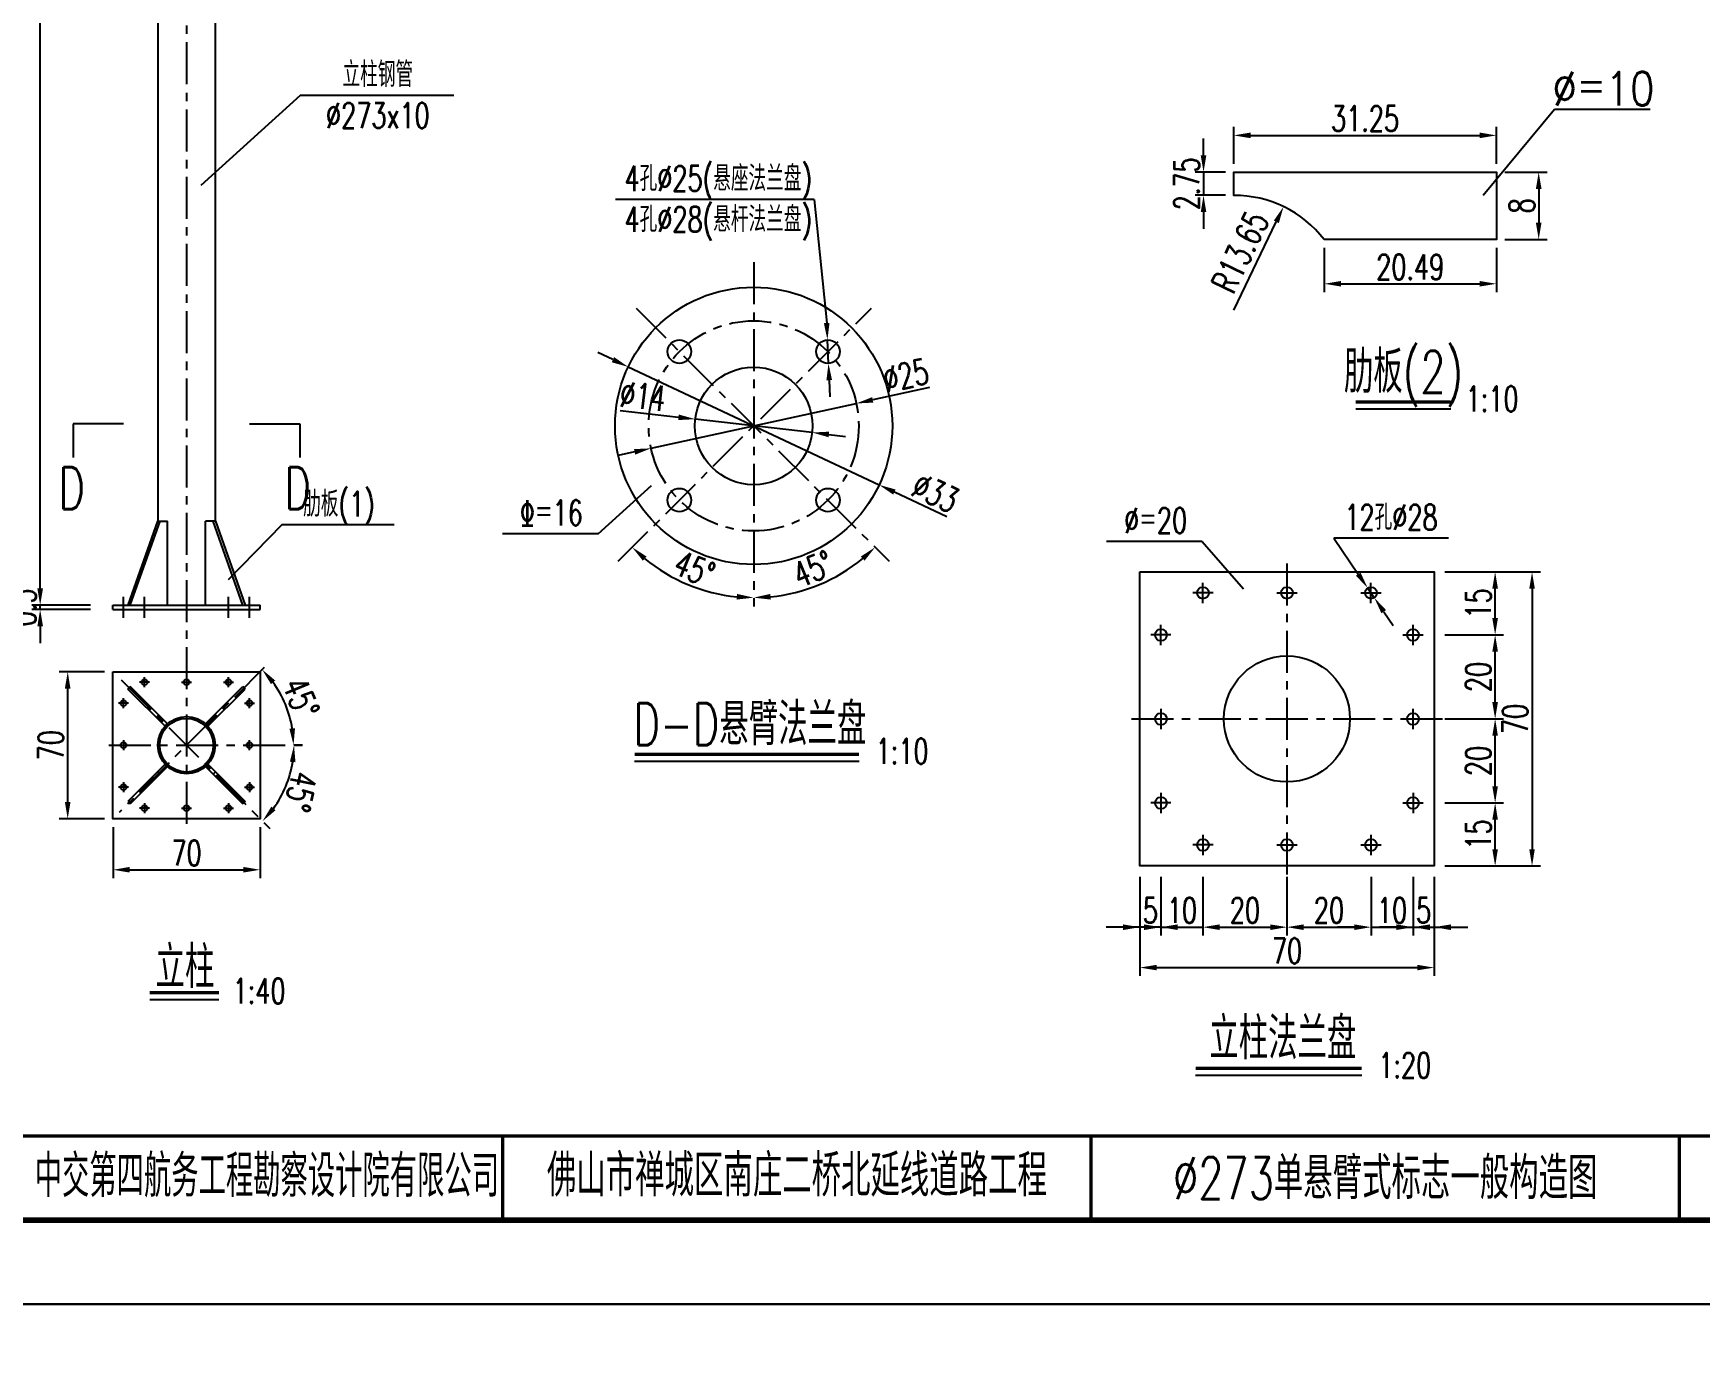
# Model space of a CAD drawing. Extents: x 4349 to 271026, y -15323 to -8945.
# Drawn here: x 4546.1 to 4744.3, y -14651.7 to -14495.7 of the extents above; entities that cross this region are included whole.
import ezdxf
from ezdxf.enums import TextEntityAlignment as Align

# ---------------------------------------------------------------- set-up
doc = ezdxf.new("R2010")
doc.units = 0
doc.header["$LTSCALE"] = 2
doc.header["$PDMODE"] = 32
doc.header["$PDSIZE"] = 0.3
doc.linetypes.add('CENTERX2', pattern=[4, 2.5, -0.5, 0.5, -0.5])
doc.layers.get('0').update_dxf_attribs({"linetype": 'CONTINUOUS'})
doc.layers.get('DEFPOINTS').update_dxf_attribs({"linetype": 'CONTINUOUS'})
for name, color, linetype in [('中线', 2, 'CENTERX2'), ('图框', 7, 'CONTINUOUS'), ('尺寸标注', 4, 'CONTINUOUS'), ('文字', 7, 'CONTINUOUS'), ('文字符号', 7, 'CONTINUOUS'), ('结构1', 1, 'CONTINUOUS'), ('结构2', 7, 'CONTINUOUS')]:
    doc.layers.add(name, color=color, linetype=linetype)
doc.styles.get("Standard").update_dxf_attribs({"font": 'simplex1.shx', "width": 0.7, "bigfont": 'hztxt.shx'})
doc.dimstyles.new('1：10', dxfattribs={"dimtxt": 3, "dimasz": 2, "dimexe": 1, "dimexo": 1, "dimgap": 0.5, "dimtad": 1, "dimrnd": 0.0095, "dimdsep": 46, "dimtxsty": 'Standard', "dimcen": 0.09, "dimclrd": 256, "dimclre": 256, "dimadec": 0, "dimazin": 0, "dimtfac": 1, "dimtix": 1, "dimtmove": 2, "dimatfit": 3, "dimfxl": 0, "dimtolj": 1, "dimtzin": 0, "dimarcsym": 0})
doc.dimstyles.new('1：20', dxfattribs={"dimtxt": 3, "dimasz": 2, "dimexe": 1, "dimexo": 1, "dimgap": 0.5, "dimtad": 1, "dimlfac": 2, "dimrnd": 0.0095, "dimdsep": 46, "dimtxsty": 'Standard', "dimcen": 0.09, "dimclrd": 256, "dimclre": 256, "dimclrt": 256, "dimadec": 0, "dimazin": 0, "dimtfac": 1, "dimtix": 1, "dimtmove": 2, "dimatfit": 3, "dimfxl": 0, "dimtolj": 1, "dimtzin": 0, "dimarcsym": 0})

# ---------------------------------------------------------------- blocks, each defined once
blk = doc.blocks.new('series')
at = {"width": 0.75}
for tag, height, p in [('页码', 4, (-35, -19)), ('图名', 5, (-220, -282)), ('图号', 5, (-20, -282))]:
    blk.add_attdef(tag, text='', height=height, dxfattribs=at).set_placement(p, align=Align.MIDDLE_CENTER)
blk = doc.blocks.new('*D975')
at = {"layer": 'DEFPOINTS', "color": 0, "linetype": 'Continuous'}
for p in [(4616.85, -14535.36), (4646.71, -14549.4)]:
    blk.add_point(p, dxfattribs=at)
at = {"layer": '尺寸标注', "linetype": 'Continuous', "lineweight": -2}
for p, q in [((4615.04, -14534.5), (4613.23, -14533.65)), ((4616.85, -14535.36), (4646.71, -14549.4)), ((4654.78, -14553.2), (4648.52, -14550.25))]:
    blk.add_line(p, q, dxfattribs=at)
at = {"layer": '尺寸标注', "linetype": 'Continuous'}
for points in [[(4615.18, -14534.2), (4614.9, -14534.81), (4616.85, -14535.36)], [(4648.66, -14549.95), (4648.38, -14550.56), (4646.71, -14549.4)]]:
    blk.add_solid(points, dxfattribs=at)
at = {"layer": '尺寸标注', "color": 0, "linetype": 'Continuous', "insert": (4653.41, -14550.34), "char_height": 3, "attachment_point": 5, "rotation": 334.8082}
blk.add_mtext('\\A1;∅33', dxfattribs=at)
blk = doc.blocks.new('*D976')
at = {"layer": 'DEFPOINTS', "color": 0, "linetype": 'Continuous'}
for p in [(4643.99, -14539.71), (4619.57, -14545.05)]:
    blk.add_point(p, dxfattribs=at)
at = {"layer": '尺寸标注', "linetype": 'Continuous', "lineweight": -2}
for p, q in [((4619.57, -14545.05), (4643.99, -14539.71)), ((4652.71, -14537.8), (4645.95, -14539.28)), ((4617.62, -14545.48), (4615.66, -14545.9))]:
    blk.add_line(p, q, dxfattribs=at)
at = {"layer": '尺寸标注', "linetype": 'Continuous'}
for points in [[(4645.88, -14538.96), (4646.02, -14539.61), (4643.99, -14539.71)], [(4617.55, -14545.15), (4617.69, -14545.8), (4619.57, -14545.05)]]:
    blk.add_solid(points, dxfattribs=at)
at = {"layer": '尺寸标注', "color": 0, "linetype": 'Continuous', "insert": (4649.88, -14536.37), "char_height": 3, "attachment_point": 5, "rotation": 12.336}
blk.add_mtext('\\A1;∅25', dxfattribs=at)
blk = doc.blocks.new('*D977')
at = {"layer": 'DEFPOINTS', "color": 0, "linetype": 'Continuous'}
for p in [(4624.83, -14541.58), (4638.74, -14543.17)]:
    blk.add_point(p, dxfattribs=at)
at = {"layer": '尺寸标注', "linetype": 'Continuous', "lineweight": -2}
for p, q in [((4615.9, -14540.56), (4622.84, -14541.36)), ((4638.74, -14543.17), (4624.83, -14541.58)), ((4640.72, -14543.4), (4642.71, -14543.63))]:
    blk.add_line(p, q, dxfattribs=at)
at = {"layer": '尺寸标注', "linetype": 'Continuous'}
for points in [[(4622.88, -14541.03), (4622.8, -14541.69), (4624.83, -14541.58)], [(4640.76, -14543.07), (4640.69, -14543.73), (4638.74, -14543.17)]]:
    blk.add_solid(points, dxfattribs=at)
at = {"layer": '尺寸标注', "color": 0, "linetype": 'Continuous', "insert": (4618.6, -14538.86), "char_height": 3, "attachment_point": 5, "rotation": 353.4851}
blk.add_mtext('\\A1;∅14', dxfattribs=at)
blk = doc.blocks.new('*D978')
at = {"layer": 'DEFPOINTS', "color": 0, "linetype": 'Continuous'}
for p in [(4631.78, -14522.88), (4617.78, -14528.38), (4647.9, -14558.5), (4637.07, -14562.12), (4631.78, -14563.88)]:
    blk.add_point(p, dxfattribs=at)
at = {"layer": '尺寸标注', "linetype": 'Continuous', "lineweight": -2}
blk.add_arc((4631.78, -14542.38), 20.44, 275.6095, 309.3905, dxfattribs=at)
at = {"layer": '尺寸标注', "linetype": 'Continuous'}
for points in [[(4644.53, -14557.93), (4644.98, -14558.42), (4646.23, -14556.83)], [(4633.8, -14563.05), (4633.76, -14562.38), (4631.78, -14562.82)]]:
    blk.add_solid(points, dxfattribs=at)
at = {"layer": '尺寸标注', "color": 0, "linetype": 'Continuous', "insert": (4638.84, -14559.41), "char_height": 3, "attachment_point": 5, "rotation": 22.5}
blk.add_mtext('\\A1;45°', dxfattribs=at)
blk = doc.blocks.new('*D979')
at = {"layer": 'DEFPOINTS', "color": 0, "linetype": 'Continuous'}
for p in [(4631.78, -14522.88), (4645.78, -14528.38), (4615.66, -14558.5), (4621.56, -14560.08), (4631.78, -14563.88)]:
    blk.add_point(p, dxfattribs=at)
at = {"layer": '尺寸标注', "linetype": 'Continuous', "lineweight": -2}
blk.add_arc((4631.78, -14542.38), 20.44, 230.6095, 264.3905, dxfattribs=at)
at = {"layer": '尺寸标注', "linetype": 'Continuous'}
for points in [[(4618.59, -14558.42), (4619.04, -14557.93), (4617.33, -14556.83)], [(4629.8, -14562.38), (4629.77, -14563.05), (4631.78, -14562.82)]]:
    blk.add_solid(points, dxfattribs=at)
at = {"layer": '尺寸标注', "color": 0, "linetype": 'Continuous', "insert": (4624.73, -14559.41), "char_height": 3, "attachment_point": 5, "rotation": 337.5}
blk.add_mtext('\\A1;45°', dxfattribs=at)
blk = doc.blocks.new('*D980')
at = {"layer": 'DEFPOINTS', "color": 0, "linetype": 'Continuous'}
for p in [(4677.74, -14587.26), (4680.24, -14587.26), (4677.74, -14602.04)]:
    blk.add_point(p, dxfattribs=at)
at = {"layer": '尺寸标注', "linetype": 'Continuous', "lineweight": -2}
for p, q in [((4677.74, -14596.04), (4677.74, -14603.04)), ((4680.24, -14596.04), (4680.24, -14603.04)), ((4675.74, -14602.04), (4673.74, -14602.04)), ((4680.24, -14602.04), (4677.74, -14602.04)), ((4682.24, -14602.04), (4684.24, -14602.04))]:
    blk.add_line(p, q, dxfattribs=at)
at = {"layer": '尺寸标注', "linetype": 'Continuous'}
for points in [[(4675.74, -14601.71), (4675.74, -14602.38), (4677.74, -14602.04)], [(4682.24, -14601.71), (4682.24, -14602.38), (4680.24, -14602.04)]]:
    blk.add_solid(points, dxfattribs=at)
at = {"layer": '尺寸标注', "linetype": 'Continuous', "insert": (4678.99, -14600.04), "char_height": 3, "attachment_point": 5}
blk.add_mtext('\\A1;5', dxfattribs=at)
blk = doc.blocks.new('*D981')
at = {"layer": 'DEFPOINTS', "color": 0, "linetype": 'Continuous'}
for p in [(4680.24, -14587.26), (4685.24, -14592.26), (4685.24, -14602.04)]:
    blk.add_point(p, dxfattribs=at)
at = {"layer": '尺寸标注', "linetype": 'Continuous', "lineweight": -2}
for p, q in [((4680.24, -14596.04), (4680.24, -14603.04)), ((4685.24, -14596.04), (4685.24, -14603.04)), ((4678.24, -14602.04), (4676.24, -14602.04)), ((4680.24, -14602.04), (4685.24, -14602.04)), ((4687.24, -14602.04), (4689.24, -14602.04))]:
    blk.add_line(p, q, dxfattribs=at)
at = {"layer": '尺寸标注', "linetype": 'Continuous'}
for points in [[(4678.24, -14601.71), (4678.24, -14602.38), (4680.24, -14602.04)], [(4687.24, -14601.71), (4687.24, -14602.38), (4685.24, -14602.04)]]:
    blk.add_solid(points, dxfattribs=at)
at = {"layer": '尺寸标注', "linetype": 'Continuous', "insert": (4682.74, -14600.04), "char_height": 3, "attachment_point": 5}
blk.add_mtext('\\A1;10', dxfattribs=at)
blk = doc.blocks.new('*D982')
at = {"layer": 'DEFPOINTS', "color": 0, "linetype": 'Continuous'}
for p in [(4685.24, -14592.26), (4695.24, -14592.26), (4695.24, -14602.04)]:
    blk.add_point(p, dxfattribs=at)
at = {"layer": '尺寸标注', "linetype": 'Continuous', "lineweight": -2}
for p, q in [((4685.24, -14596.04), (4685.24, -14603.04)), ((4695.24, -14596.04), (4695.24, -14603.04)), ((4687.24, -14602.04), (4693.24, -14602.04))]:
    blk.add_line(p, q, dxfattribs=at)
at = {"layer": '尺寸标注', "linetype": 'Continuous'}
for points in [[(4687.24, -14601.71), (4687.24, -14602.38), (4685.24, -14602.04)], [(4693.24, -14601.71), (4693.24, -14602.38), (4695.24, -14602.04)]]:
    blk.add_solid(points, dxfattribs=at)
at = {"layer": '尺寸标注', "linetype": 'Continuous', "insert": (4690.24, -14600.04), "char_height": 3, "attachment_point": 5}
blk.add_mtext('\\A1;20', dxfattribs=at)
blk = doc.blocks.new('*D983')
at = {"layer": 'DEFPOINTS', "color": 0, "linetype": 'Continuous'}
for p in [(4695.24, -14592.26), (4705.24, -14592.26), (4705.24, -14602.04)]:
    blk.add_point(p, dxfattribs=at)
at = {"layer": '尺寸标注', "linetype": 'Continuous', "lineweight": -2}
for p, q in [((4695.24, -14596.04), (4695.24, -14603.04)), ((4705.24, -14596.04), (4705.24, -14603.04)), ((4697.24, -14602.04), (4703.24, -14602.04))]:
    blk.add_line(p, q, dxfattribs=at)
at = {"layer": '尺寸标注', "linetype": 'Continuous'}
for points in [[(4697.24, -14601.71), (4697.24, -14602.38), (4695.24, -14602.04)], [(4703.24, -14601.71), (4703.24, -14602.38), (4705.24, -14602.04)]]:
    blk.add_solid(points, dxfattribs=at)
at = {"layer": '尺寸标注', "linetype": 'Continuous', "insert": (4700.24, -14600.04), "char_height": 3, "attachment_point": 5}
blk.add_mtext('\\A1;20', dxfattribs=at)
blk = doc.blocks.new('*D984')
at = {"layer": 'DEFPOINTS', "color": 0, "linetype": 'Continuous'}
for p in [(4710.24, -14587.26), (4705.24, -14592.26), (4710.24, -14602.04)]:
    blk.add_point(p, dxfattribs=at)
at = {"layer": '尺寸标注', "linetype": 'Continuous', "lineweight": -2}
for p, q in [((4705.24, -14596.04), (4705.24, -14603.04)), ((4710.24, -14596.04), (4710.24, -14603.04)), ((4703.24, -14602.04), (4701.24, -14602.04)), ((4705.24, -14602.04), (4710.24, -14602.04)), ((4712.24, -14602.04), (4714.24, -14602.04))]:
    blk.add_line(p, q, dxfattribs=at)
at = {"layer": '尺寸标注', "linetype": 'Continuous'}
for points in [[(4703.24, -14601.71), (4703.24, -14602.38), (4705.24, -14602.04)], [(4712.24, -14601.71), (4712.24, -14602.38), (4710.24, -14602.04)]]:
    blk.add_solid(points, dxfattribs=at)
at = {"layer": '尺寸标注', "linetype": 'Continuous', "insert": (4707.74, -14600.04), "char_height": 3, "attachment_point": 5}
blk.add_mtext('\\A1;10', dxfattribs=at)
blk = doc.blocks.new('*D985')
at = {"layer": 'DEFPOINTS', "color": 0, "linetype": 'Continuous'}
for p in [(4710.24, -14587.26), (4712.74, -14587.26), (4712.74, -14602.04)]:
    blk.add_point(p, dxfattribs=at)
at = {"layer": '尺寸标注', "linetype": 'Continuous', "lineweight": -2}
for p, q in [((4710.24, -14596.04), (4710.24, -14603.04)), ((4712.74, -14596.04), (4712.74, -14603.04)), ((4708.24, -14602.04), (4706.24, -14602.04)), ((4710.24, -14602.04), (4712.74, -14602.04)), ((4714.74, -14602.04), (4716.74, -14602.04))]:
    blk.add_line(p, q, dxfattribs=at)
at = {"layer": '尺寸标注', "linetype": 'Continuous'}
for points in [[(4708.24, -14601.71), (4708.24, -14602.38), (4710.24, -14602.04)], [(4714.74, -14601.71), (4714.74, -14602.38), (4712.74, -14602.04)]]:
    blk.add_solid(points, dxfattribs=at)
at = {"layer": '尺寸标注', "linetype": 'Continuous', "insert": (4711.49, -14600.04), "char_height": 3, "attachment_point": 5}
blk.add_mtext('\\A1;5', dxfattribs=at)
blk = doc.blocks.new('*D986')
at = {"layer": 'DEFPOINTS', "color": 0, "linetype": 'Continuous'}
for p in [(4677.74, -14594.76), (4712.74, -14594.76), (4712.74, -14606.85)]:
    blk.add_point(p, dxfattribs=at)
at = {"layer": '尺寸标注', "linetype": 'Continuous', "lineweight": -2}
for p, q in [((4677.74, -14600.85), (4677.74, -14607.85)), ((4712.74, -14600.85), (4712.74, -14607.85)), ((4679.74, -14606.85), (4710.74, -14606.85))]:
    blk.add_line(p, q, dxfattribs=at)
at = {"layer": '尺寸标注', "linetype": 'Continuous'}
for points in [[(4679.74, -14606.52), (4679.74, -14607.18), (4677.74, -14606.85)], [(4710.74, -14606.52), (4710.74, -14607.18), (4712.74, -14606.85)]]:
    blk.add_solid(points, dxfattribs=at)
at = {"layer": '尺寸标注', "linetype": 'Continuous', "insert": (4695.24, -14604.85), "char_height": 3, "attachment_point": 5}
blk.add_mtext('\\A1;70', dxfattribs=at)
blk = doc.blocks.new('*D987')
at = {"layer": 'DEFPOINTS', "color": 0, "linetype": 'Continuous'}
for p in [(4710.24, -14587.26), (4720.01, -14587.26), (4712.74, -14594.76)]:
    blk.add_point(p, dxfattribs=at)
at = {"layer": '尺寸标注', "linetype": 'Continuous', "lineweight": -2}
for p, q in [((4714.01, -14587.26), (4721.01, -14587.26)), ((4720.01, -14592.76), (4720.01, -14589.26)), ((4714.01, -14594.76), (4721.01, -14594.76))]:
    blk.add_line(p, q, dxfattribs=at)
at = {"layer": '尺寸标注', "linetype": 'Continuous'}
for points in [[(4719.67, -14589.26), (4720.34, -14589.26), (4720.01, -14587.26)], [(4719.67, -14592.76), (4720.34, -14592.76), (4720.01, -14594.76)]]:
    blk.add_solid(points, dxfattribs=at)
at = {"layer": '尺寸标注', "linetype": 'Continuous', "insert": (4718.01, -14591.01), "char_height": 3, "attachment_point": 5, "rotation": 90}
blk.add_mtext('\\A1;15', dxfattribs=at)
blk = doc.blocks.new('*D988')
at = {"layer": 'DEFPOINTS', "color": 0, "linetype": 'Continuous'}
for p in [(4710.24, -14577.26), (4720.01, -14577.26), (4710.24, -14587.26)]:
    blk.add_point(p, dxfattribs=at)
at = {"layer": '尺寸标注', "linetype": 'Continuous', "lineweight": -2}
for p, q in [((4714.01, -14577.26), (4721.01, -14577.26)), ((4720.01, -14585.26), (4720.01, -14579.26)), ((4714.01, -14587.26), (4721.01, -14587.26))]:
    blk.add_line(p, q, dxfattribs=at)
at = {"layer": '尺寸标注', "linetype": 'Continuous'}
for points in [[(4719.67, -14579.26), (4720.34, -14579.26), (4720.01, -14577.26)], [(4719.67, -14585.26), (4720.34, -14585.26), (4720.01, -14587.26)]]:
    blk.add_solid(points, dxfattribs=at)
at = {"layer": '尺寸标注', "linetype": 'Continuous', "insert": (4718.01, -14582.26), "char_height": 3, "attachment_point": 5, "rotation": 90}
blk.add_mtext('\\A1;20', dxfattribs=at)
blk = doc.blocks.new('*D989')
at = {"layer": 'DEFPOINTS', "color": 0, "linetype": 'Continuous'}
for p in [(4710.24, -14567.26), (4720.01, -14567.26), (4710.24, -14577.26)]:
    blk.add_point(p, dxfattribs=at)
at = {"layer": '尺寸标注', "linetype": 'Continuous', "lineweight": -2}
for p, q in [((4714.01, -14567.26), (4721.01, -14567.26)), ((4720.01, -14575.26), (4720.01, -14569.26)), ((4714.01, -14577.26), (4721.01, -14577.26))]:
    blk.add_line(p, q, dxfattribs=at)
at = {"layer": '尺寸标注', "linetype": 'Continuous'}
for points in [[(4719.67, -14569.26), (4720.34, -14569.26), (4720.01, -14567.26)], [(4719.67, -14575.26), (4720.34, -14575.26), (4720.01, -14577.26)]]:
    blk.add_solid(points, dxfattribs=at)
at = {"layer": '尺寸标注', "linetype": 'Continuous', "insert": (4718.01, -14572.26), "char_height": 3, "attachment_point": 5, "rotation": 90}
blk.add_mtext('\\A1;20', dxfattribs=at)
blk = doc.blocks.new('*D990')
at = {"layer": 'DEFPOINTS', "color": 0, "linetype": 'Continuous'}
for p in [(4710.24, -14559.76), (4720.01, -14559.76), (4710.24, -14567.26)]:
    blk.add_point(p, dxfattribs=at)
at = {"layer": '尺寸标注', "linetype": 'Continuous', "lineweight": -2}
for p, q in [((4714.01, -14559.76), (4721.01, -14559.76)), ((4720.01, -14565.26), (4720.01, -14561.76)), ((4714.01, -14567.26), (4721.01, -14567.26))]:
    blk.add_line(p, q, dxfattribs=at)
at = {"layer": '尺寸标注', "linetype": 'Continuous'}
for points in [[(4719.67, -14561.76), (4720.34, -14561.76), (4720.01, -14559.76)], [(4719.67, -14565.26), (4720.34, -14565.26), (4720.01, -14567.26)]]:
    blk.add_solid(points, dxfattribs=at)
at = {"layer": '尺寸标注', "linetype": 'Continuous', "insert": (4718.01, -14563.51), "char_height": 3, "attachment_point": 5, "rotation": 90}
blk.add_mtext('\\A1;15', dxfattribs=at)
blk = doc.blocks.new('*D991')
at = {"layer": 'DEFPOINTS', "color": 0, "linetype": 'Continuous'}
for p in [(4712.74, -14559.76), (4712.74, -14594.76), (4724.4, -14594.76)]:
    blk.add_point(p, dxfattribs=at)
at = {"layer": '尺寸标注', "linetype": 'Continuous', "lineweight": -2}
for p, q in [((4718.4, -14559.76), (4725.4, -14559.76)), ((4724.4, -14561.76), (4724.4, -14592.76)), ((4718.4, -14594.76), (4725.4, -14594.76))]:
    blk.add_line(p, q, dxfattribs=at)
at = {"layer": '尺寸标注', "linetype": 'Continuous'}
for points in [[(4724.07, -14561.76), (4724.73, -14561.76), (4724.4, -14559.76)], [(4724.07, -14592.76), (4724.73, -14592.76), (4724.4, -14594.76)]]:
    blk.add_solid(points, dxfattribs=at)
at = {"layer": '尺寸标注', "linetype": 'Continuous', "insert": (4722.4, -14577.26), "char_height": 3, "attachment_point": 5, "rotation": 90}
blk.add_mtext('\\A1;70', dxfattribs=at)
blk = doc.blocks.new('*D992')
at = {"layer": 'DEFPOINTS', "color": 0, "linetype": 'Continuous'}
for p in [(4720.16, -14507.81), (4688.91, -14512.19), (4720.16, -14512.19)]:
    blk.add_point(p, dxfattribs=at)
at = {"layer": '尺寸标注', "linetype": 'Continuous', "lineweight": -2}
for p, q in [((4688.91, -14511.19), (4688.91, -14506.81)), ((4690.91, -14507.81), (4718.16, -14507.81)), ((4720.16, -14511.19), (4720.16, -14506.81))]:
    blk.add_line(p, q, dxfattribs=at)
at = {"layer": '尺寸标注', "linetype": 'Continuous'}
for points in [[(4690.91, -14507.47), (4690.91, -14508.14), (4688.91, -14507.81)], [(4718.16, -14507.47), (4718.16, -14508.14), (4720.16, -14507.81)]]:
    blk.add_solid(points, dxfattribs=at)
at = {"layer": '尺寸标注', "color": 0, "linetype": 'Continuous', "insert": (4704.53, -14505.81), "char_height": 3, "attachment_point": 5}
blk.add_mtext('\\A1;31.25', dxfattribs=at)
blk = doc.blocks.new('*D993')
at = {"layer": 'DEFPOINTS', "color": 0, "linetype": 'Continuous'}
for p in [(4688.91, -14512.19), (4685.31, -14514.94), (4688.91, -14514.94)]:
    blk.add_point(p, dxfattribs=at)
at = {"layer": '尺寸标注', "linetype": 'Continuous', "lineweight": -2}
for p, q in [((4685.31, -14510.19), (4685.31, -14508.19)), ((4687.91, -14512.19), (4684.31, -14512.19)), ((4685.31, -14512.19), (4685.31, -14514.94)), ((4687.91, -14514.94), (4684.31, -14514.94)), ((4685.31, -14516.94), (4685.31, -14518.94))]:
    blk.add_line(p, q, dxfattribs=at)
at = {"layer": '尺寸标注', "linetype": 'Continuous'}
for points in [[(4684.98, -14510.19), (4685.64, -14510.19), (4685.31, -14512.19)], [(4684.98, -14516.94), (4685.64, -14516.94), (4685.31, -14514.94)]]:
    blk.add_solid(points, dxfattribs=at)
at = {"layer": '尺寸标注', "color": 0, "linetype": 'Continuous', "insert": (4683.31, -14513.57), "char_height": 3, "attachment_point": 5, "rotation": 90}
blk.add_mtext('\\A1;2.75', dxfattribs=at)
blk = doc.blocks.new('*D994')
at = {"layer": 'DEFPOINTS', "color": 0, "linetype": 'Continuous'}
for p in [(4720.16, -14512.19), (4720.16, -14520.19), (4725.19, -14520.19)]:
    blk.add_point(p, dxfattribs=at)
at = {"layer": '尺寸标注', "linetype": 'Continuous', "lineweight": -2}
for p, q in [((4721.16, -14512.19), (4726.19, -14512.19)), ((4725.19, -14514.19), (4725.19, -14518.19)), ((4721.16, -14520.19), (4726.19, -14520.19))]:
    blk.add_line(p, q, dxfattribs=at)
at = {"layer": '尺寸标注', "linetype": 'Continuous'}
for points in [[(4724.86, -14514.19), (4725.53, -14514.19), (4725.19, -14512.19)], [(4724.86, -14518.19), (4725.53, -14518.19), (4725.19, -14520.19)]]:
    blk.add_solid(points, dxfattribs=at)
at = {"layer": '尺寸标注', "color": 0, "linetype": 'Continuous', "insert": (4723.19, -14516.19), "char_height": 3, "attachment_point": 5, "rotation": 90}
blk.add_mtext('\\A1;8', dxfattribs=at)
blk = doc.blocks.new('*D995')
at = {"layer": 'DEFPOINTS', "color": 0, "linetype": 'Continuous'}
for p in [(4699.67, -14520.19), (4720.16, -14520.19), (4720.16, -14525.47)]:
    blk.add_point(p, dxfattribs=at)
at = {"layer": '尺寸标注', "linetype": 'Continuous', "lineweight": -2}
for p, q in [((4699.67, -14521.19), (4699.67, -14526.47)), ((4720.16, -14521.19), (4720.16, -14526.47)), ((4701.67, -14525.47), (4718.16, -14525.47))]:
    blk.add_line(p, q, dxfattribs=at)
at = {"layer": '尺寸标注', "linetype": 'Continuous'}
for points in [[(4701.67, -14525.14), (4701.67, -14525.8), (4699.67, -14525.47)], [(4718.16, -14525.14), (4718.16, -14525.8), (4720.16, -14525.47)]]:
    blk.add_solid(points, dxfattribs=at)
at = {"layer": '尺寸标注', "color": 0, "linetype": 'Continuous', "insert": (4709.91, -14523.47), "char_height": 3, "attachment_point": 5}
blk.add_mtext('\\A1;20.49', dxfattribs=at)
blk = doc.blocks.new('*D996')
at = {"layer": 'DEFPOINTS', "color": 0, "linetype": 'Continuous'}
for p in [(4694.83, -14516.3), (4688.91, -14528.59)]:
    blk.add_point(p, dxfattribs=at)
at = {"layer": '尺寸标注', "linetype": 'Continuous', "lineweight": -2}
blk.add_line((4688.91, -14528.59), (4693.97, -14518.1), dxfattribs=at)
at = {"layer": '尺寸标注', "linetype": 'Continuous'}
blk.add_solid([(4693.67, -14517.95), (4694.27, -14518.24), (4694.83, -14516.3)], dxfattribs=at)
at = {"layer": '尺寸标注', "color": 0, "linetype": 'Continuous', "insert": (4689.67, -14521.69), "char_height": 3, "attachment_point": 5, "rotation": 64.272}
blk.add_mtext('\\A1;R13.65', dxfattribs=at)
blk = doc.blocks.new('*D1005')
at = {"layer": 'DEFPOINTS', "color": 0, "linetype": 'Continuous'}
for p in [(4555.55, -14589.14), (4573.05, -14589.14), (4573.05, -14595.21)]:
    blk.add_point(p, dxfattribs=at)
at = {"layer": '尺寸标注', "linetype": 'Continuous', "lineweight": -2}
for p, q in [((4555.55, -14590.14), (4555.55, -14596.21)), ((4573.05, -14590.14), (4573.05, -14596.21)), ((4557.55, -14595.21), (4571.05, -14595.21))]:
    blk.add_line(p, q, dxfattribs=at)
at = {"layer": '尺寸标注', "linetype": 'Continuous'}
for points in [[(4557.55, -14594.87), (4557.55, -14595.54), (4555.55, -14595.21)], [(4571.05, -14594.87), (4571.05, -14595.54), (4573.05, -14595.21)]]:
    blk.add_solid(points, dxfattribs=at)
at = {"layer": '尺寸标注', "color": 0, "linetype": 'Continuous', "insert": (4564.3, -14593.21), "char_height": 3, "attachment_point": 5}
blk.add_mtext('\\A1;70', dxfattribs=at)
blk = doc.blocks.new('*D1006')
at = {"layer": 'DEFPOINTS', "color": 0, "linetype": 'Continuous'}
for p in [(4550.16, -14571.64), (4555.55, -14571.64), (4555.55, -14589.14)]:
    blk.add_point(p, dxfattribs=at)
at = {"layer": '尺寸标注', "linetype": 'Continuous', "lineweight": -2}
for p, q in [((4554.55, -14571.64), (4549.16, -14571.64)), ((4550.16, -14587.14), (4550.16, -14573.64)), ((4554.55, -14589.14), (4549.16, -14589.14))]:
    blk.add_line(p, q, dxfattribs=at)
at = {"layer": '尺寸标注', "linetype": 'Continuous'}
for points in [[(4549.82, -14573.64), (4550.49, -14573.64), (4550.16, -14571.64)], [(4549.82, -14587.14), (4550.49, -14587.14), (4550.16, -14589.14)]]:
    blk.add_solid(points, dxfattribs=at)
at = {"layer": '尺寸标注', "color": 0, "linetype": 'Continuous', "insert": (4548.16, -14580.39), "char_height": 3, "attachment_point": 5, "rotation": 90}
blk.add_mtext('\\A1;70', dxfattribs=at)
blk = doc.blocks.new('*D1007')
at = {"layer": 'DEFPOINTS', "color": 0, "linetype": 'Continuous'}
for p in [(4546.88, -14563.73), (4555.55, -14563.73), (4555.55, -14564.23)]:
    blk.add_point(p, dxfattribs=at)
at = {"layer": '尺寸标注', "linetype": 'Continuous', "lineweight": -2}
for p, q in [((4546.88, -14561.73), (4546.88, -14559.73)), ((4552.88, -14563.73), (4545.88, -14563.73)), ((4552.88, -14564.23), (4545.88, -14564.23)), ((4546.88, -14564.23), (4546.88, -14563.73)), ((4546.88, -14566.23), (4546.88, -14568.23))]:
    blk.add_line(p, q, dxfattribs=at)
at = {"layer": '尺寸标注', "linetype": 'Continuous'}
for points in [[(4546.55, -14561.73), (4547.22, -14561.73), (4546.88, -14563.73)], [(4546.55, -14566.23), (4547.22, -14566.23), (4546.88, -14564.23)]]:
    blk.add_solid(points, dxfattribs=at)
at = {"layer": '尺寸标注', "color": 0, "linetype": 'Continuous', "insert": (4544.88, -14563.98), "char_height": 3, "attachment_point": 5, "rotation": 90}
blk.add_mtext('\\A1;0.5', dxfattribs=at)
blk = doc.blocks.new('*D1008')
at = {"layer": 'DEFPOINTS', "color": 0, "linetype": 'Continuous'}
for p in [(4546.88, -14381.23), (4560.88, -14381.23), (4546.88, -14563.73)]:
    blk.add_point(p, dxfattribs=at)
at = {"layer": '尺寸标注', "linetype": 'Continuous', "lineweight": -2}
for p, q in [((4552.88, -14381.23), (4545.88, -14381.23)), ((4546.88, -14561.73), (4546.88, -14383.23)), ((4546.88, -14563.73), (4545.88, -14563.73))]:
    blk.add_line(p, q, dxfattribs=at)
at = {"layer": '尺寸标注', "linetype": 'Continuous'}
for points in [[(4546.55, -14383.23), (4547.22, -14383.23), (4546.88, -14381.23)], [(4546.55, -14561.73), (4547.22, -14561.73), (4546.88, -14563.73)]]:
    blk.add_solid(points, dxfattribs=at)
at = {"layer": '尺寸标注', "color": 0, "linetype": 'Continuous', "insert": (4544.88, -14472.48), "char_height": 3, "attachment_point": 5, "rotation": 90}
blk.add_mtext('\\A1;H', dxfattribs=at)
blk = doc.blocks.new('12345')
at = {"layer": '图框'}
blk.add_lwpolyline([(4926.93, -9362.88), (4926.93, -9065.88), (4506.93, -9065.88), (4506.93, -9362.88)], close=True, dxfattribs=at)
blk = doc.blocks.new('123456')
at = {"layer": '图框', "linetype": 'Continuous'}
blk.add_blockref('12345', (0, -2522.15), dxfattribs=at)

msp = doc.modelspace()

# ---------------------------------------------------------------- linework, layer by layer
at = {"layer": '中线'}
for p, q in [((4564.29655, -14376.73084), (4564.29655, -14590.64948)), ((4631.78232, -14522.87897), (4631.78232, -14563.87897)), ((4615.66028, -14558.501), (4645.78303, -14528.37825)), ((4617.7816, -14528.37825), (4647.90435, -14558.501)), ((4695.23685, -14558.75929), (4695.23685, -14595.75929)), ((4685.23685, -14563.46049), (4685.23685, -14561.05809)), ((4705.23685, -14563.46049), (4705.23685, -14561.05809)), ((4556.79655, -14565.23132), (4556.79655, -14562.73132)), ((4559.29655, -14565.23132), (4559.29655, -14562.73132)), ((4569.29655, -14565.23132), (4569.29655, -14562.73132)), ((4571.79655, -14565.23132), (4571.79655, -14562.73132)), ((4686.43805, -14562.25929), (4684.03565, -14562.25929)), ((4694.03565, -14562.25929), (4696.43805, -14562.25929)), ((4704.03565, -14562.25929), (4706.43805, -14562.25929)), ((4681.43805, -14567.25929), (4679.03565, -14567.25929)), ((4680.23685, -14568.46049), (4680.23685, -14566.05809)), ((4709.03565, -14567.25929), (4711.43805, -14567.25929)), ((4710.23685, -14568.46049), (4710.23685, -14566.05809)), ((4573.52877, -14571.15361), (4556.28602, -14588.39637)), ((4556.51838, -14572.60766), (4574.19605, -14590.28533)), ((4559.89715, -14572.88583), (4558.69595, -14572.88583)), ((4559.29655, -14573.48643), (4559.29655, -14572.28523)), ((4563.69595, -14572.88583), (4564.89715, -14572.88583)), ((4568.69595, -14572.88583), (4569.89715, -14572.88583)), ((4569.29655, -14573.48643), (4569.29655, -14572.28523)), ((4557.39715, -14575.38583), (4556.19595, -14575.38583)), ((4556.79655, -14575.98643), (4556.79655, -14574.78523)), ((4571.19595, -14575.38583), (4572.39715, -14575.38583)), ((4571.79655, -14575.98643), (4571.79655, -14574.78523)), ((4676.73685, -14577.25929), (4713.73685, -14577.25929)), ((4680.23685, -14576.05809), (4680.23685, -14578.46049)), ((4710.23685, -14578.46049), (4710.23685, -14576.05809)), ((4555.04655, -14580.38583), (4578.54655, -14580.38583)), ((4556.79655, -14579.78523), (4556.79655, -14580.98643)), ((4571.79655, -14580.98643), (4571.79655, -14579.78523)), ((4556.79655, -14584.78523), (4556.79655, -14585.98643)), ((4571.79655, -14584.78523), (4571.79655, -14585.98643)), ((4557.39715, -14585.38583), (4556.19595, -14585.38583)), ((4559.29655, -14587.28523), (4559.29655, -14588.48643)), ((4569.29655, -14587.28523), (4569.29655, -14588.48643)), ((4571.19595, -14585.38583), (4572.39715, -14585.38583)), ((4681.43805, -14587.25929), (4679.03565, -14587.25929)), ((4680.23685, -14586.05809), (4680.23685, -14588.46049)), ((4709.03565, -14587.25929), (4711.43805, -14587.25929)), ((4710.23685, -14586.05809), (4710.23685, -14588.46049)), ((4559.89715, -14587.88583), (4558.69595, -14587.88583)), ((4563.69595, -14587.88583), (4564.89715, -14587.88583)), ((4568.69595, -14587.88583), (4569.89715, -14587.88583)), ((4685.23685, -14591.05809), (4685.23685, -14593.46049)), ((4705.23685, -14591.05809), (4705.23685, -14593.46049)), ((4686.43805, -14592.25929), (4684.03565, -14592.25929)), ((4694.03565, -14592.25929), (4696.43805, -14592.25929)), ((4704.03565, -14592.25929), (4706.43805, -14592.25929))]:
    msp.add_line(p, q, dxfattribs=at)
msp.add_circle((4631.78232, -14542.37897), 12.5, dxfattribs=at)
at = {"layer": '图框'}
for points, const_width in [([(4916.92857, -14359.90394), (4536.92857, -14359.90394), (4536.92858, -14636.90394), (4916.92858, -14636.90394), (4916.92857, -14359.90394)], 0.7), ([(4536.92858, -14626.90394), (4916.92858, -14626.90394)], 0.4), ([(4601.92858, -14626.90394), (4601.92858, -14636.90394)], 0.4), ([(4671.92858, -14636.90394), (4671.92858, -14626.90394)], 0.4), ([(4741.92858, -14636.90394), (4741.92858, -14626.90394)], 0.4)]:
    msp.add_lwpolyline(points, dxfattribs=dict(at, const_width=const_width))
at = {"layer": '尺寸标注', "color": 2}
for p, q in [((4577.81463, -14503.06112), (4565.98412, -14513.77)), ((4596.10435, -14503.06112), (4577.81463, -14503.06112)), ((4638.9995, -14515.42903), (4615.34758, -14515.42903)), ((4638.9995, -14515.42903), (4640.47032, -14530.14348))]:
    msp.add_line(p, q, dxfattribs=at)
at = {"layer": '尺寸标注', "linetype": 'Continuous'}
for p, q in [((4640.68326, -14534.93875), (4640.55905, -14532.14151)), ((4640.77199, -14536.93678), (4640.86071, -14538.93482)), ((4700.81363, -14555.74978), (4703.71938, -14560.02607)), ((4705.63027, -14562.83828), (4704.84343, -14561.68031)), ((4706.75432, -14564.49251), (4707.87838, -14566.14675)), ((4578.08603, -14580.38583), (4577.08603, -14580.38583))]:
    msp.add_line(p, q, dxfattribs=at)
for radius, start, end in [(12.73318, 9.0087209, 35.9912791), (12.78948, 323.9689844, 351.0310156)]:
    msp.add_arc((4564.29655, -14580.38583), radius, start, end, dxfattribs=at)
for points in [[(4640.80333, -14530.12869), (4640.13732, -14530.15827), (4640.55905, -14532.14151)], [(4641.10499, -14536.922), (4640.43898, -14536.95157), (4640.68326, -14534.93875)], [(4703.99508, -14559.83873), (4703.44367, -14560.21342), (4704.84343, -14561.68031)], [(4707.03003, -14564.30517), (4706.47862, -14564.67986), (4705.63027, -14562.83828)], [(4574.34557, -14573.11949), (4574.85254, -14572.68656), (4573.30027, -14571.38211)], [(4577.20497, -14578.36583), (4576.54036, -14578.41819), (4577.02973, -14580.38583)], [(4576.59734, -14582.35365), (4577.26197, -14582.40577), (4577.08603, -14580.38583)], [(4574.8928, -14588.12545), (4574.38598, -14587.69235), (4573.34008, -14589.42936)]]:
    msp.add_solid(points, dxfattribs=at)
at = {"layer": '文字'}
for p, q in [((4703.41804, -14540.35087), (4714.73374, -14540.35087)), ((4617.61624, -14582.28216), (4644.32118, -14582.28216)), ((4559.91972, -14610.64298), (4568.15584, -14610.64298)), ((4684.37313, -14619.66664), (4704.13361, -14619.66664))]:
    msp.add_line(p, q, dxfattribs=at)
at = {"layer": '文字', "const_width": 0.4}
for points in [[(4703.41804, -14539.52667), (4714.73374, -14539.52667)], [(4617.61624, -14581.45797), (4644.32118, -14581.45797)], [(4559.91972, -14609.81879), (4568.15584, -14609.81879)], [(4684.37313, -14618.84245), (4704.13361, -14618.84245)]]:
    msp.add_lwpolyline(points, dxfattribs=at)
at = {"layer": '文字符号'}
for p, q in [((4727.06851, -14504.74557), (4718.60147, -14514.97142)), ((4738.45126, -14504.74557), (4727.06851, -14504.74557)), ((4613.25881, -14555.24026), (4619.63763, -14549.48921)), ((4575.62279, -14554.17416), (4569.26712, -14560.70919)), ((4588.99599, -14554.17416), (4575.62279, -14554.17416)), ((4613.25881, -14555.24026), (4601.87607, -14555.24026)), ((4685.16422, -14556.141), (4673.78147, -14556.141)), ((4685.16422, -14556.141), (4690.06592, -14561.77588)), ((4714.44476, -14555.74978), (4700.81363, -14555.74978))]:
    msp.add_line(p, q, dxfattribs=at)
at = {"layer": '结构1'}
for p, q in [((4560.88405, -14428.48132), (4560.88405, -14553.73132)), ((4567.70905, -14428.48132), (4567.70905, -14553.73132)), ((4560.85891, -14553.73132), (4557.32338, -14563.73132)), ((4557.60622, -14563.73132), (4561.14175, -14553.73132)), ((4560.85891, -14553.73132), (4562.02912, -14553.73132)), ((4562.02912, -14563.73132), (4562.02912, -14553.73132)), ((4567.73419, -14553.73132), (4566.56399, -14553.73132)), ((4566.56399, -14563.73132), (4566.56399, -14553.73132)), ((4570.98689, -14563.73132), (4567.45135, -14553.73132)), ((4567.73419, -14553.73132), (4571.26973, -14563.73132)), ((4555.54655, -14564.23132), (4555.54655, -14563.73132)), ((4555.54655, -14563.73132), (4573.04655, -14563.73132)), ((4555.54655, -14564.23132), (4573.04655, -14564.23132)), ((4573.04655, -14564.23132), (4573.04655, -14563.73132))]:
    msp.add_line(p, q, dxfattribs=at)
msp.add_lwpolyline([(4699.66771, -14520.19291, 0.230960697), (4688.90841, -14514.94291), (4688.90841, -14512.19291), (4720.15841, -14512.19291), (4720.15841, -14520.19291)], format="xyb", close=True, dxfattribs=at)
for points in [[(4677.73685, -14559.75929), (4712.73685, -14559.75929), (4712.73685, -14594.75929), (4677.73685, -14594.75929)], [(4555.54655, -14571.63583), (4573.04655, -14571.63583), (4573.04655, -14589.13583), (4555.54655, -14589.13583)]]:
    msp.add_lwpolyline(points, close=True, dxfattribs=at)
for centre, radius in [((4631.78232, -14542.37897), 16.5), ((4631.78232, -14542.37897), 7), ((4695.23685, -14577.25929), 7.5)]:
    msp.add_circle(centre, radius, dxfattribs=at)
at = {"layer": '结构2', "color": 1}
for p, q in [((4550.80565, -14542.15642), (4550.80565, -14546.15642)), ((4577.78745, -14542.15642), (4577.78745, -14546.15642))]:
    msp.add_line(p, q, dxfattribs=at)
at = {"layer": '结构2'}
for p, q in [((4556.80565, -14542.15642), (4550.80565, -14542.15642)), ((4571.78745, -14542.15642), (4577.78745, -14542.15642)), ((4557.32338, -14573.6955), (4557.60622, -14573.41266)), ((4562.02912, -14577.83556), (4557.60622, -14573.41266)), ((4566.56399, -14577.83556), (4570.98689, -14573.41266)), ((4571.26973, -14573.6955), (4570.98689, -14573.41266)), ((4561.74628, -14578.1184), (4557.32338, -14573.6955)), ((4566.84683, -14578.1184), (4571.26973, -14573.6955)), ((4560.85891, -14577.23103), (4561.14175, -14576.94819)), ((4567.73419, -14577.23103), (4567.45135, -14576.94819)), ((4561.74628, -14582.65327), (4557.32338, -14587.07617)), ((4562.02912, -14582.93611), (4557.60622, -14587.35901)), ((4566.56399, -14582.93611), (4570.98689, -14587.35901)), ((4566.84683, -14582.65327), (4571.26973, -14587.07617)), ((4560.85891, -14583.54063), (4561.14175, -14583.82347)), ((4567.73419, -14583.54063), (4567.45135, -14583.82347)), ((4557.32338, -14587.07617), (4557.60622, -14587.35901)), ((4571.26973, -14587.07617), (4570.98689, -14587.35901))]:
    msp.add_line(p, q, dxfattribs=at)
for centre, radius in [((4622.94348, -14533.54013), 1.4), ((4640.62115, -14533.54013), 1.4), ((4622.94348, -14551.2178), 1.4), ((4640.62115, -14551.2178), 1.4), ((4685.23685, -14562.25929), 0.7), ((4695.23685, -14562.25929), 0.7), ((4705.23685, -14562.25929), 0.7), ((4680.23685, -14567.25929), 0.7), ((4710.23685, -14567.25929), 0.7), ((4559.29655, -14572.88583), 0.35), ((4564.29655, -14572.88583), 0.35), ((4569.29655, -14572.88583), 0.35), ((4556.79655, -14575.38583), 0.35), ((4571.79655, -14575.38583), 0.35), ((4564.29655, -14580.38583), 3.4125), ((4564.29655, -14580.38583), 3.1875), ((4680.23685, -14577.25929), 0.7), ((4710.23685, -14577.25929), 0.7), ((4556.79655, -14580.38583), 0.35), ((4571.79655, -14580.38583), 0.35), ((4556.79655, -14585.38583), 0.35), ((4571.79655, -14585.38583), 0.35), ((4680.23685, -14587.25929), 0.7), ((4710.23685, -14587.25929), 0.7), ((4559.29655, -14587.88583), 0.35), ((4564.29655, -14587.88583), 0.35), ((4569.29655, -14587.88583), 0.35), ((4685.23685, -14592.25929), 0.7), ((4695.23685, -14592.25929), 0.7), ((4705.23685, -14592.25929), 0.7)]:
    msp.add_circle(centre, radius, dxfattribs=at)

# ---------------------------------------------------------------- block references
at = {"layer": '图框', "color": 1, "linetype": 'Continuous'}
for p in [(0, -2761.87737), (0, -3058.87737)]:
    msp.add_blockref('123456', p, dxfattribs=at)
at = {"layer": '图框'}
ref = msp.add_blockref('series', (4926.92858, -14349.90394), dxfattribs=at)
ref.add_attrib('图名', '%%C273单悬臂式标志一般构造图', dxfattribs={"layer": '0', "height": 5, "width": 0.7}).set_placement((4706.92858, -14631.90394), align=Align.MIDDLE_CENTER)

# ---------------------------------------------------------------- texts
for s, width, p in [('中交第四航务工程勘察设计院有限公司', 0.65, (4573.85942, -14631.6555)), ('佛山市禅城区南庄二桥北延线道路工程', 0.7, (4636.92858, -14631.58924))]:
    msp.add_text(s, height=5, dxfattribs=dict(at, width=width)).set_placement(p, align=Align.MIDDLE_CENTER)
at = {"layer": '尺寸标注', "linetype": 'Continuous', "char_height": 3, "attachment_point": 5}
for insert, rotation in [((4577.90824, -14574.74769), 292.5), ((4577.88005, -14585.91029), 258.022488)]:
    msp.add_mtext('\\A1;45°', dxfattribs=dict(at, insert=insert, rotation=rotation))
at = {"layer": '文字'}
for s, height, width, p in [('立柱钢管', 3, 0.7, (4587.05733, -14500.56112)), ('%%C＝10', 4, 0.85, (4732.89838, -14502.24557)), ('%%C273x10', 3, 0.7, (4587.05733, -14505.43382)), ('4孔%%c25(悬座法兰盘)', 3, 0.7, (4627.56797, -14512.92903)), ('4孔%%c28(悬杆法兰盘)', 3, 0.7, (4627.56797, -14517.80173)), ('肋板(2)', 5, 0.7, (4709.10941, -14535.94943)), ('1:10', 3, 0.7, (4719.64861, -14539.16662)), ('D', 5, 0.7, (4550.62199, -14549.80488)), ('D', 5, 0.7, (4577.52621, -14549.80488)), ('肋板(1)', 3, 0.7, (4582.43536, -14551.67416)), ('%%131＝16', 3, 0.7, (4607.70593, -14552.74026)), ('12孔%%c28', 3, 0.7, (4707.6161, -14553.24978)), ('%%C＝20', 3, 0.7, (4679.61133, -14553.641)), ('D-D悬臂法兰盘', 5, 0.7, (4631.34185, -14577.88073)), ('1:10', 3, 0.7, (4649.44193, -14581.09792)), ('立柱', 5, 0.7, (4564.11113, -14606.79789)), ('1:40', 3, 0.7, (4572.93566, -14609.64195)), ('立柱法兰盘', 5, 0.7, (4694.74495, -14615.26521)), ('1:20', 3, 0.7, (4709.25435, -14618.4824))]:
    msp.add_text(s, height=height, dxfattribs=dict(at, width=width)).set_placement(p, align=Align.MIDDLE_CENTER)

# ---------------------------------------------------------------- dimensions: what is measured, and where the dimension line sits
at = {"layer": '尺寸标注', "linetype": 'Continuous'}
for base, p1, p2, text, picture, middle in [((4546.88178, -14381.23132), (4546.88178, -14563.73132), (4560.88405, -14381.23132), 'H', '*D1008', (4544.88178, -14472.48132)), ((4550.15601, -14571.63583), (4555.54655, -14589.13583), (4555.54655, -14571.63583), '70', '*D1006', (4548.15601, -14580.38583))]:
    dim = msp.add_linear_dim(base=base, p1=p1, p2=p2, angle=90, text=text, dimstyle='1：10', dxfattribs=at)
    dim.commit()
    dim.dimension.update_dxf_attribs({"geometry": picture, "text_midpoint": middle})
for base, p1, p2, dimstyle, picture, middle in [((4720.15841, -14507.80746), (4688.90841, -14512.19291), (4720.15841, -14512.19291), '1：10', '*D992', (4704.53341, -14505.80746)), ((4720.15841, -14525.46872), (4699.66771, -14520.19291), (4720.15841, -14520.19291), '1：10', '*D995', (4709.91306, -14523.46872)), ((4677.73685, -14602.04336), (4680.23685, -14587.25929), (4677.73685, -14587.25929), '1：20', '*D980', (4678.98685, -14600.04336)), ((4685.23685, -14602.04336), (4680.23685, -14587.25929), (4685.23685, -14592.25929), '1：20', '*D981', (4682.73685, -14600.04336)), ((4710.23685, -14602.04336), (4705.23685, -14592.25929), (4710.23685, -14587.25929), '1：20', '*D984', (4707.73685, -14600.04336)), ((4712.73685, -14602.04336), (4710.23685, -14587.25929), (4712.73685, -14587.25929), '1：20', '*D985', (4711.48685, -14600.04336)), ((4695.23685, -14602.04336), (4685.23685, -14592.25929), (4695.23685, -14592.25929), '1：20', '*D982', (4690.23685, -14600.04336)), ((4705.23685, -14602.04336), (4695.23685, -14592.25929), (4705.23685, -14592.25929), '1：20', '*D983', (4700.23685, -14600.04336)), ((4712.73685, -14606.85088), (4677.73685, -14594.75929), (4712.73685, -14594.75929), '1：20', '*D986', (4695.23685, -14604.85088))]:
    dim = msp.add_linear_dim(base=base, p1=p1, p2=p2, dimstyle=dimstyle, dxfattribs=at)
    dim.commit()
    dim.dimension.update_dxf_attribs({"geometry": picture, "text_midpoint": middle})
for base, p1, p2, dimstyle, picture, middle in [((4685.30968, -14514.94291), (4688.90841, -14512.19291), (4688.90841, -14514.94291), '1：10', '*D993', (4683.30968, -14513.56791)), ((4725.19474, -14520.19291), (4720.15841, -14512.19291), (4720.15841, -14520.19291), '1：10', '*D994', (4723.19474, -14516.19291)), ((4546.88178, -14563.73132), (4555.54655, -14564.23132), (4555.54655, -14563.73132), '1：10', '*D1007', (4544.88178, -14563.98132)), ((4720.00647, -14559.75929), (4710.23685, -14567.25929), (4710.23685, -14559.75929), '1：20', '*D990', (4718.00647, -14563.50929)), ((4724.39881, -14594.75929), (4712.73685, -14559.75929), (4712.73685, -14594.75929), '1：20', '*D991', (4722.39881, -14577.25929)), ((4720.00647, -14567.25929), (4710.23685, -14577.25929), (4710.23685, -14567.25929), '1：20', '*D989', (4718.00647, -14572.25929)), ((4720.00647, -14577.25929), (4710.23685, -14587.25929), (4710.23685, -14577.25929), '1：20', '*D988', (4718.00647, -14582.25929)), ((4720.00647, -14587.25929), (4712.73685, -14594.75929), (4710.23685, -14587.25929), '1：20', '*D987', (4718.00647, -14591.00929))]:
    dim = msp.add_linear_dim(base=base, p1=p1, p2=p2, angle=90, dimstyle=dimstyle, dxfattribs=at)
    dim.commit()
    dim.dimension.update_dxf_attribs({"geometry": picture, "text_midpoint": middle})
dim = msp.add_radius_dim(center=(4688.90841, -14528.59291), mpoint=(4694.83387, -14516.2961), dimstyle='1：10', dxfattribs=at)
dim.commit()
dim.dimension.update_dxf_attribs({"geometry": '*D996', "text_midpoint": (4689.67033, -14521.68662), "dimtype": 164})
for base, line1, line2, picture, middle in [((4621.56417, -14560.07732), ((4615.66028, -14558.501), (4645.78303, -14528.37825)), ((4631.78232, -14522.87897), (4631.78232, -14563.87897)), '*D979', (4624.72705, -14559.41189)), ((4637.07162, -14562.11892), ((4631.78232, -14522.87897), (4631.78232, -14563.87897)), ((4617.7816, -14528.37825), (4647.90435, -14558.501)), '*D978', (4638.83758, -14559.41189))]:
    dim = msp.add_angular_dim_2l(base=base, line1=line1, line2=line2, dimstyle='1：10', dxfattribs=at)
    dim.commit()
    dim.dimension.update_dxf_attribs({"geometry": picture, "text_midpoint": middle})
for p1, p2, picture, middle in [((4616.85167, -14535.35573), (4646.71296, -14549.4022), '*D975', (4653.40984, -14550.34213)), ((4619.57092, -14545.04951), (4643.99371, -14539.70842), '*D976', (4649.87728, -14536.37446)), ((4638.73711, -14543.1732), (4624.82752, -14541.58473), '*D977', (4618.60139, -14538.86071))]:
    dim = msp.add_diameter_dim_2p(p1=p1, p2=p2, dimstyle='1：10', dxfattribs=at)
    dim.commit()
    dim.dimension.update_dxf_attribs({"geometry": picture, "text_midpoint": middle})
dim = msp.add_linear_dim(base=(4573.04655, -14595.20721), p1=(4555.54655, -14589.13583), p2=(4573.04655, -14589.13583), text='70', dimstyle='1：10', dxfattribs=at)
dim.commit()
dim.dimension.update_dxf_attribs({"geometry": '*D1005', "text_midpoint": (4564.29655, -14593.20721)})

doc.saveas('drawing.dxf')
